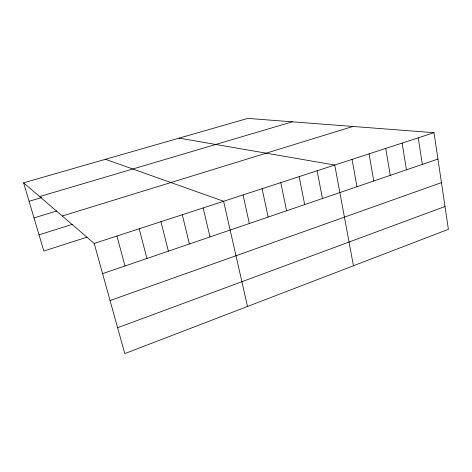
<?xml version="1.0" encoding="UTF-8"?>
<svg xmlns="http://www.w3.org/2000/svg" width="472" height="472" viewBox="0 0 472 472"><rect width="100%" height="100%" fill="white"/><g stroke="black" fill="none" stroke-linecap="round" stroke-linejoin="round"><path stroke-width="0.71" d="M117.611 327.733L445.007 206.506M110.064 300.558L441.45 182.623M102.595 273.642L437.945 159.058M94.211 243.434L434.016 132.691L448.4 229.298L124.791 353.599L94.211 243.434L23.6 182.8L247.788 118.401L434.016 132.691M86.931 237.174L43.843 251.039L23.6 182.8M39.029 234.82L72.322 224.377M62.274 216.011L352.897 126.466M34.014 217.905L56.734 210.978M29.087 201.29L41.642 197.567M39.63 196.564L292.327 121.817M179.118 138.125L334.76 165.041L353.445 265.771M105.415 159.294L223.604 201.267L247.523 306.458M116.944 236.024L124.997 265.99M139.193 228.772L146.922 258.497M160.97 221.681L168.386 251.163M182.286 214.73L189.402 243.983M203.161 207.928L209.987 236.95M243.045 194.93L249.334 223.504M262.107 188.717L268.143 217.079M280.799 182.629L286.592 210.772M299.136 176.652L304.688 204.588M317.119 170.793L322.441 198.523M352.077 159.394L356.968 186.723M369.074 153.86L373.759 180.988M385.754 148.42L390.244 175.354M402.138 143.081L406.427 169.826M418.221 137.842L422.328 164.392"/></g></svg>
